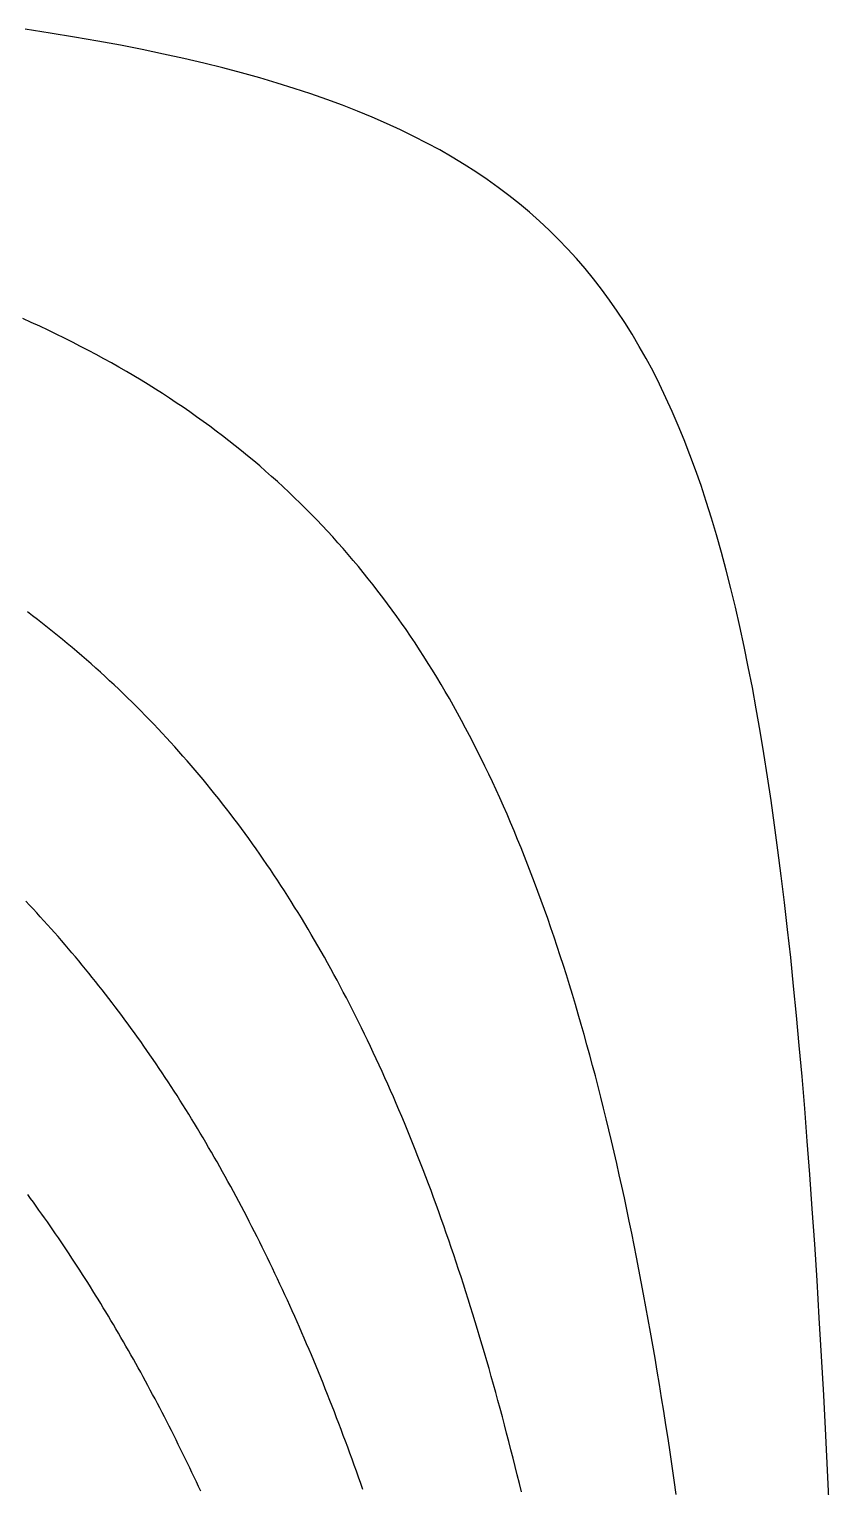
# Model space of a CAD drawing. Extents: x 2 to 198, y -170 to -3.
# Drawn here: x 167 to 196.7, y -59.5 to -5.4 of the extents above; entities that cross this region are included whole.
import ezdxf

# ---------------------------------------------------------------- set-up
doc = ezdxf.new("R2010")
doc.units = 0
doc.layers.add('MyLines', color=7, linetype='Continuous')

msp = doc.modelspace()

# ---------------------------------------------------------------- linework, layer by layer
at = {"layer": 'MyLines'}
for p, q in [((167.801, -5.534), (166.874, -5.391)), ((168.696, -5.682), (167.801, -5.534)), ((169.562, -5.833), (168.696, -5.682)), ((170.4, -5.989), (169.562, -5.833)), ((171.211, -6.149), (170.4, -5.989)), ((171.996, -6.313), (171.211, -6.149)), ((172.756, -6.481), (171.996, -6.313)), ((173.493, -6.654), (172.756, -6.481)), ((174.207, -6.831), (173.493, -6.654)), ((174.899, -7.013), (174.207, -6.831)), ((175.57, -7.2), (174.899, -7.013)), ((176.222, -7.392), (175.57, -7.2)), ((176.853, -7.59), (176.222, -7.392)), ((177.467, -7.792), (176.853, -7.59)), ((178.062, -8), (177.467, -7.792)), ((178.64, -8.213), (178.062, -8)), ((179.201, -8.432), (178.64, -8.213)), ((179.746, -8.657), (179.201, -8.432)), ((180.275, -8.888), (179.746, -8.657)), ((180.789, -9.125), (180.275, -8.888)), ((181.289, -9.368), (180.789, -9.125)), ((181.775, -9.618), (181.289, -9.368)), ((182.247, -9.874), (181.775, -9.618)), ((182.705, -10.138), (182.247, -9.874)), ((183.151, -10.408), (182.705, -10.138)), ((183.585, -10.686), (183.151, -10.408)), ((184.007, -10.971), (183.585, -10.686)), ((184.417, -11.263), (184.007, -10.971)), ((184.815, -11.564), (184.417, -11.263)), ((185.203, -11.872), (184.815, -11.564)), ((185.581, -12.188), (185.203, -11.872)), ((185.948, -12.514), (185.581, -12.188)), ((186.305, -12.847), (185.948, -12.514)), ((186.652, -13.19), (186.305, -12.847)), ((186.99, -13.542), (186.652, -13.19)), ((187.319, -13.903), (186.99, -13.542)), ((187.639, -14.273), (187.319, -13.903)), ((187.95, -14.654), (187.639, -14.273)), ((188.253, -15.045), (187.95, -14.654)), ((188.548, -15.446), (188.253, -15.045)), ((188.835, -15.858), (188.548, -15.446)), ((167.097, -16.273), (166.781, -16.13)), ((189.114, -16.281), (188.835, -15.858)), ((167.41, -16.418), (167.097, -16.273)), ((167.719, -16.564), (167.41, -16.418)), ((168.024, -16.711), (167.719, -16.564)), ((168.326, -16.86), (168.024, -16.711)), ((189.386, -16.715), (189.114, -16.281)), ((189.651, -17.161), (189.386, -16.715)), ((168.625, -17.009), (168.326, -16.86)), ((168.92, -17.161), (168.625, -17.009)), ((169.212, -17.313), (168.92, -17.161)), ((189.908, -17.618), (189.651, -17.161)), ((169.501, -17.467), (169.212, -17.313)), ((169.786, -17.622), (169.501, -17.467)), ((170.068, -17.779), (169.786, -17.622)), ((170.348, -17.937), (170.068, -17.779)), ((190.159, -18.088), (189.908, -17.618)), ((170.624, -18.096), (170.348, -17.937)), ((170.897, -18.257), (170.624, -18.096)), ((171.167, -18.42), (170.897, -18.257)), ((190.403, -18.57), (190.159, -18.088)), ((171.434, -18.583), (171.167, -18.42)), ((171.699, -18.748), (171.434, -18.583)), ((171.96, -18.915), (171.699, -18.748)), ((172.219, -19.083), (171.96, -18.915)), ((190.641, -19.066), (190.403, -18.57)), ((172.475, -19.253), (172.219, -19.083)), ((172.728, -19.424), (172.475, -19.253)), ((172.979, -19.597), (172.728, -19.424)), ((190.872, -19.574), (190.641, -19.066)), ((173.227, -19.771), (172.979, -19.597)), ((173.472, -19.947), (173.227, -19.771)), ((173.715, -20.124), (173.472, -19.947)), ((191.097, -20.096), (190.872, -19.574)), ((173.955, -20.303), (173.715, -20.124)), ((174.193, -20.483), (173.955, -20.303)), ((174.428, -20.665), (174.193, -20.483)), ((191.316, -20.632), (191.097, -20.096)), ((174.661, -20.849), (174.428, -20.665)), ((174.892, -21.034), (174.661, -20.849)), ((175.12, -21.221), (174.892, -21.034)), ((191.53, -21.182), (191.316, -20.632)), ((175.346, -21.41), (175.12, -21.221)), ((175.569, -21.6), (175.346, -21.41)), ((175.79, -21.792), (175.569, -21.6)), ((191.738, -21.747), (191.53, -21.182)), ((176.009, -21.986), (175.79, -21.792)), ((176.226, -22.181), (176.009, -21.986)), ((191.94, -22.327), (191.738, -21.747)), ((176.44, -22.379), (176.226, -22.181)), ((176.653, -22.578), (176.44, -22.379)), ((176.863, -22.778), (176.653, -22.578)), ((192.137, -22.922), (191.94, -22.327)), ((177.071, -22.981), (176.863, -22.778)), ((177.277, -23.185), (177.071, -22.981)), ((177.481, -23.391), (177.277, -23.185)), ((192.329, -23.533), (192.137, -22.922)), ((177.683, -23.599), (177.481, -23.391)), ((177.883, -23.809), (177.683, -23.599)), ((192.516, -24.161), (192.329, -23.533)), ((178.081, -24.02), (177.883, -23.809)), ((178.277, -24.234), (178.081, -24.02)), ((178.471, -24.449), (178.277, -24.234)), ((192.698, -24.805), (192.516, -24.161)), ((178.663, -24.667), (178.471, -24.449)), ((178.854, -24.886), (178.663, -24.667)), ((192.875, -25.467), (192.698, -24.805)), ((179.042, -25.107), (178.854, -24.886)), ((179.229, -25.33), (179.042, -25.107)), ((179.413, -25.555), (179.229, -25.33)), ((179.596, -25.783), (179.413, -25.555)), ((179.778, -26.012), (179.596, -25.783)), ((193.047, -26.146), (192.875, -25.467)), ((179.957, -26.243), (179.778, -26.012)), ((180.135, -26.476), (179.957, -26.243)), ((180.311, -26.712), (180.135, -26.476)), ((193.215, -26.843), (193.047, -26.146)), ((167.142, -27.156), (166.953, -27.012)), ((180.485, -26.949), (180.311, -26.712)), ((180.657, -27.189), (180.485, -26.949)), ((193.379, -27.559), (193.215, -26.843)), ((167.33, -27.301), (167.142, -27.156)), ((167.517, -27.447), (167.33, -27.301)), ((167.702, -27.593), (167.517, -27.447)), ((180.828, -27.43), (180.657, -27.189)), ((180.998, -27.674), (180.828, -27.43)), ((193.538, -28.294), (193.379, -27.559)), ((167.886, -27.74), (167.702, -27.593)), ((168.069, -27.888), (167.886, -27.74)), ((168.251, -28.037), (168.069, -27.888)), ((168.431, -28.187), (168.251, -28.037)), ((181.165, -27.92), (180.998, -27.674)), ((181.331, -28.168), (181.165, -27.92)), ((168.61, -28.337), (168.431, -28.187)), ((168.788, -28.488), (168.61, -28.337)), ((168.965, -28.64), (168.788, -28.488)), ((169.141, -28.793), (168.965, -28.64)), ((181.496, -28.419), (181.331, -28.168)), ((181.659, -28.671), (181.496, -28.419)), ((193.693, -29.048), (193.538, -28.294)), ((169.315, -28.946), (169.141, -28.793)), ((169.488, -29.101), (169.315, -28.946)), ((169.66, -29.256), (169.488, -29.101)), ((181.82, -28.926), (181.659, -28.671)), ((181.98, -29.183), (181.82, -28.926)), ((182.138, -29.443), (181.98, -29.183)), ((193.844, -29.823), (193.693, -29.048)), ((169.831, -29.412), (169.66, -29.256)), ((170.001, -29.569), (169.831, -29.412)), ((170.17, -29.726), (170.001, -29.569)), ((170.337, -29.885), (170.17, -29.726)), ((182.295, -29.704), (182.138, -29.443)), ((182.45, -29.968), (182.295, -29.704)), ((170.504, -30.044), (170.337, -29.885)), ((170.669, -30.205), (170.504, -30.044)), ((170.833, -30.366), (170.669, -30.205)), ((182.604, -30.235), (182.45, -29.968)), ((182.756, -30.504), (182.604, -30.235)), ((193.991, -30.618), (193.844, -29.823)), ((170.996, -30.528), (170.833, -30.366)), ((171.158, -30.691), (170.996, -30.528)), ((171.32, -30.854), (171.158, -30.691)), ((182.907, -30.775), (182.756, -30.504)), ((183.057, -31.048), (182.907, -30.775)), ((194.134, -31.435), (193.991, -30.618)), ((171.48, -31.019), (171.32, -30.854)), ((171.638, -31.184), (171.48, -31.019)), ((171.796, -31.35), (171.638, -31.184)), ((171.953, -31.518), (171.796, -31.35)), ((183.205, -31.324), (183.057, -31.048)), ((183.351, -31.603), (183.205, -31.324)), ((172.109, -31.686), (171.953, -31.518)), ((172.264, -31.855), (172.109, -31.686)), ((172.418, -32.025), (172.264, -31.855)), ((183.497, -31.884), (183.351, -31.603)), ((183.641, -32.167), (183.497, -31.884)), ((194.274, -32.273), (194.134, -31.435)), ((172.571, -32.195), (172.418, -32.025)), ((172.723, -32.367), (172.571, -32.195)), ((172.874, -32.54), (172.723, -32.367)), ((183.783, -32.453), (183.641, -32.167)), ((183.924, -32.741), (183.783, -32.453)), ((194.409, -33.134), (194.274, -32.273)), ((173.024, -32.713), (172.874, -32.54)), ((173.173, -32.888), (173.024, -32.713)), ((173.321, -33.063), (173.173, -32.888)), ((184.064, -33.032), (183.924, -32.741)), ((173.468, -33.24), (173.321, -33.063)), ((173.615, -33.417), (173.468, -33.24)), ((173.76, -33.595), (173.615, -33.417)), ((184.203, -33.326), (184.064, -33.032)), ((184.34, -33.622), (184.203, -33.326)), ((194.542, -34.017), (194.409, -33.134)), ((173.904, -33.774), (173.76, -33.595)), ((174.048, -33.954), (173.904, -33.774)), ((174.191, -34.135), (174.048, -33.954)), ((184.476, -33.921), (184.34, -33.622)), ((184.611, -34.223), (184.476, -33.921)), ((194.671, -34.924), (194.542, -34.017)), ((174.332, -34.318), (174.191, -34.135)), ((174.473, -34.501), (174.332, -34.318)), ((174.613, -34.685), (174.473, -34.501)), ((184.745, -34.527), (184.611, -34.223)), ((184.877, -34.834), (184.745, -34.527)), ((174.752, -34.87), (174.613, -34.685)), ((174.89, -35.055), (174.752, -34.87)), ((175.028, -35.242), (174.89, -35.055)), ((185.008, -35.143), (184.877, -34.834)), ((185.138, -35.456), (185.008, -35.143)), ((194.796, -35.856), (194.671, -34.924)), ((175.164, -35.43), (175.028, -35.242)), ((175.3, -35.619), (175.164, -35.43)), ((175.435, -35.809), (175.3, -35.619)), ((185.266, -35.771), (185.138, -35.456)), ((175.569, -36), (175.435, -35.809)), ((175.702, -36.192), (175.569, -36)), ((175.835, -36.385), (175.702, -36.192)), ((185.394, -36.089), (185.266, -35.771)), ((185.52, -36.41), (185.394, -36.089)), ((194.918, -36.812), (194.796, -35.856)), ((175.966, -36.579), (175.835, -36.385)), ((176.097, -36.775), (175.966, -36.579)), ((176.227, -36.971), (176.097, -36.775)), ((185.645, -36.733), (185.52, -36.41)), ((185.769, -37.06), (185.645, -36.733)), ((176.356, -37.168), (176.227, -36.971)), ((176.485, -37.366), (176.356, -37.168)), ((185.892, -37.389), (185.769, -37.06)), ((195.037, -37.793), (194.918, -36.812)), ((167.026, -37.895), (166.89, -37.752)), ((176.612, -37.565), (176.485, -37.366)), ((176.739, -37.766), (176.612, -37.565)), ((176.865, -37.967), (176.739, -37.766)), ((186.014, -37.722), (185.892, -37.389)), ((186.134, -38.057), (186.014, -37.722)), ((195.153, -38.801), (195.037, -37.793)), ((167.161, -38.04), (167.026, -37.895)), ((167.296, -38.185), (167.161, -38.04)), ((167.43, -38.33), (167.296, -38.185)), ((167.563, -38.476), (167.43, -38.33)), ((176.991, -38.17), (176.865, -37.967)), ((177.115, -38.373), (176.991, -38.17)), ((177.239, -38.578), (177.115, -38.373)), ((186.254, -38.395), (186.134, -38.057)), ((186.372, -38.736), (186.254, -38.395)), ((167.695, -38.623), (167.563, -38.476)), ((167.827, -38.77), (167.695, -38.623)), ((167.958, -38.917), (167.827, -38.77)), ((168.089, -39.066), (167.958, -38.917)), ((177.362, -38.784), (177.239, -38.578)), ((177.484, -38.99), (177.362, -38.784)), ((186.489, -39.081), (186.372, -38.736)), ((195.266, -39.836), (195.153, -38.801)), ((168.218, -39.215), (168.089, -39.066)), ((168.348, -39.364), (168.218, -39.215)), ((168.476, -39.514), (168.348, -39.364)), ((177.606, -39.198), (177.484, -38.99)), ((177.727, -39.407), (177.606, -39.198)), ((177.847, -39.618), (177.727, -39.407)), ((186.605, -39.428), (186.489, -39.081)), ((186.72, -39.779), (186.605, -39.428)), ((168.604, -39.664), (168.476, -39.514)), ((168.732, -39.816), (168.604, -39.664)), ((168.858, -39.967), (168.732, -39.816)), ((168.985, -40.119), (168.858, -39.967)), ((177.967, -39.829), (177.847, -39.618)), ((178.085, -40.041), (177.967, -39.829)), ((186.834, -40.132), (186.72, -39.779)), ((195.376, -40.898), (195.266, -39.836)), ((169.11, -40.272), (168.985, -40.119)), ((169.235, -40.426), (169.11, -40.272)), ((169.359, -40.58), (169.235, -40.426)), ((178.203, -40.255), (178.085, -40.041)), ((178.321, -40.47), (178.203, -40.255)), ((178.437, -40.685), (178.321, -40.47)), ((186.947, -40.489), (186.834, -40.132)), ((187.059, -40.849), (186.947, -40.489)), ((169.483, -40.734), (169.359, -40.58)), ((169.606, -40.89), (169.483, -40.734)), ((169.729, -41.045), (169.606, -40.89)), ((169.851, -41.202), (169.729, -41.045)), ((178.553, -40.902), (178.437, -40.685)), ((178.668, -41.121), (178.553, -40.902)), ((187.17, -41.212), (187.059, -40.849)), ((195.483, -41.989), (195.376, -40.898)), ((169.972, -41.359), (169.851, -41.202)), ((170.093, -41.516), (169.972, -41.359)), ((170.213, -41.674), (170.093, -41.516)), ((178.783, -41.34), (178.668, -41.121)), ((178.897, -41.56), (178.783, -41.34)), ((179.01, -41.782), (178.897, -41.56)), ((187.28, -41.578), (187.17, -41.212)), ((187.389, -41.948), (187.28, -41.578)), ((170.333, -41.833), (170.213, -41.674)), ((170.452, -41.992), (170.333, -41.833)), ((170.57, -42.152), (170.452, -41.992)), ((170.688, -42.313), (170.57, -42.152)), ((179.123, -42.005), (179.01, -41.782)), ((179.235, -42.229), (179.123, -42.005)), ((187.497, -42.321), (187.389, -41.948)), ((195.587, -43.109), (195.483, -41.989)), ((170.806, -42.474), (170.688, -42.313)), ((170.923, -42.636), (170.806, -42.474)), ((171.039, -42.798), (170.923, -42.636)), ((179.346, -42.454), (179.235, -42.229)), ((179.456, -42.68), (179.346, -42.454)), ((179.566, -42.908), (179.456, -42.68)), ((187.604, -42.697), (187.497, -42.321)), ((187.71, -43.076), (187.604, -42.697)), ((171.155, -42.961), (171.039, -42.798)), ((171.27, -43.125), (171.155, -42.961)), ((171.385, -43.289), (171.27, -43.125)), ((179.676, -43.137), (179.566, -42.908)), ((179.784, -43.367), (179.676, -43.137)), ((187.815, -43.459), (187.71, -43.076)), ((195.689, -44.258), (195.587, -43.109)), ((171.499, -43.454), (171.385, -43.289)), ((171.613, -43.62), (171.499, -43.454)), ((171.726, -43.786), (171.613, -43.62)), ((171.838, -43.953), (171.726, -43.786)), ((179.892, -43.598), (179.784, -43.367)), ((180, -43.831), (179.892, -43.598)), ((187.919, -43.846), (187.815, -43.459)), ((171.95, -44.12), (171.838, -43.953)), ((172.062, -44.288), (171.95, -44.12)), ((172.173, -44.457), (172.062, -44.288)), ((180.106, -44.065), (180, -43.831)), ((180.212, -44.3), (180.106, -44.065)), ((180.318, -44.536), (180.212, -44.3)), ((188.022, -44.235), (187.919, -43.846)), ((188.124, -44.629), (188.022, -44.235)), ((195.787, -45.438), (195.689, -44.258)), ((172.283, -44.626), (172.173, -44.457)), ((172.394, -44.796), (172.283, -44.626)), ((172.503, -44.967), (172.394, -44.796)), ((180.423, -44.773), (180.318, -44.536)), ((180.527, -45.012), (180.423, -44.773)), ((188.225, -45.025), (188.124, -44.629)), ((172.612, -45.138), (172.503, -44.967)), ((172.721, -45.31), (172.612, -45.138)), ((172.829, -45.483), (172.721, -45.31)), ((180.631, -45.252), (180.527, -45.012)), ((180.734, -45.494), (180.631, -45.252)), ((188.326, -45.426), (188.225, -45.025)), ((188.425, -45.829), (188.326, -45.426)), ((172.936, -45.656), (172.829, -45.483)), ((173.043, -45.83), (172.936, -45.656)), ((173.15, -46.005), (173.043, -45.83)), ((180.836, -45.736), (180.734, -45.494)), ((180.938, -45.98), (180.836, -45.736)), ((188.524, -46.237), (188.425, -45.829)), ((195.884, -46.65), (195.787, -45.438)), ((173.256, -46.18), (173.15, -46.005)), ((173.361, -46.356), (173.256, -46.18)), ((173.467, -46.533), (173.361, -46.356)), ((181.04, -46.225), (180.938, -45.98)), ((181.14, -46.472), (181.04, -46.225)), ((181.24, -46.72), (181.14, -46.472)), ((188.621, -46.648), (188.524, -46.237)), ((173.571, -46.71), (173.467, -46.533)), ((173.675, -46.888), (173.571, -46.71)), ((173.779, -47.066), (173.675, -46.888)), ((181.34, -46.969), (181.24, -46.72)), ((181.439, -47.219), (181.34, -46.969)), ((188.718, -47.062), (188.621, -46.648)), ((195.978, -47.894), (195.884, -46.65)), ((173.882, -47.246), (173.779, -47.066)), ((173.985, -47.426), (173.882, -47.246)), ((174.088, -47.606), (173.985, -47.426)), ((181.537, -47.471), (181.439, -47.219)), ((181.635, -47.724), (181.537, -47.471)), ((188.814, -47.481), (188.718, -47.062)), ((188.909, -47.903), (188.814, -47.481)), ((174.189, -47.788), (174.088, -47.606)), ((174.291, -47.97), (174.189, -47.788)), ((174.392, -48.152), (174.291, -47.97)), ((181.732, -47.979), (181.635, -47.724)), ((181.829, -48.235), (181.732, -47.979)), ((189.003, -48.329), (188.909, -47.903)), ((196.069, -49.171), (195.978, -47.894)), ((167.067, -48.778), (166.962, -48.634)), ((174.492, -48.336), (174.392, -48.152)), ((174.592, -48.52), (174.492, -48.336)), ((174.692, -48.705), (174.592, -48.52)), ((181.925, -48.492), (181.829, -48.235)), ((182.021, -48.751), (181.925, -48.492)), ((189.096, -48.758), (189.003, -48.329)), ((167.172, -48.923), (167.067, -48.778)), ((167.277, -49.068), (167.172, -48.923)), ((167.381, -49.213), (167.277, -49.068)), ((167.485, -49.359), (167.381, -49.213)), ((174.791, -48.89), (174.692, -48.705)), ((174.89, -49.077), (174.791, -48.89)), ((174.988, -49.264), (174.89, -49.077)), ((182.116, -49.011), (182.021, -48.751)), ((182.211, -49.272), (182.116, -49.011)), ((189.188, -49.192), (189.096, -48.758)), ((189.28, -49.629), (189.188, -49.192)), ((196.158, -50.482), (196.069, -49.171)), ((167.588, -49.505), (167.485, -49.359)), ((167.691, -49.652), (167.588, -49.505)), ((167.794, -49.799), (167.691, -49.652)), ((175.086, -49.451), (174.988, -49.264)), ((175.183, -49.64), (175.086, -49.451)), ((175.281, -49.829), (175.183, -49.64)), ((182.305, -49.535), (182.211, -49.272)), ((182.398, -49.799), (182.305, -49.535)), ((189.371, -50.07), (189.28, -49.629)), ((167.896, -49.947), (167.794, -49.799)), ((167.998, -50.095), (167.896, -49.947)), ((168.099, -50.243), (167.998, -50.095)), ((168.2, -50.392), (168.099, -50.243)), ((175.377, -50.019), (175.281, -49.829)), ((175.473, -50.209), (175.377, -50.019)), ((175.569, -50.4), (175.473, -50.209)), ((182.491, -50.065), (182.398, -49.799)), ((182.583, -50.332), (182.491, -50.065)), ((189.461, -50.515), (189.371, -50.07)), ((168.301, -50.541), (168.2, -50.392)), ((168.401, -50.691), (168.301, -50.541)), ((168.501, -50.841), (168.401, -50.691)), ((168.601, -50.992), (168.501, -50.841)), ((175.664, -50.592), (175.569, -50.4)), ((175.759, -50.785), (175.664, -50.592)), ((175.854, -50.979), (175.759, -50.785)), ((182.675, -50.6), (182.583, -50.332)), ((182.767, -50.87), (182.675, -50.6)), ((189.55, -50.964), (189.461, -50.515)), ((196.244, -51.829), (196.158, -50.482)), ((168.7, -51.143), (168.601, -50.992)), ((168.799, -51.295), (168.7, -51.143)), ((168.897, -51.447), (168.799, -51.295)), ((175.948, -51.173), (175.854, -50.979)), ((176.041, -51.368), (175.948, -51.173)), ((176.135, -51.563), (176.041, -51.368)), ((182.857, -51.141), (182.767, -50.87)), ((182.948, -51.414), (182.857, -51.141)), ((189.638, -51.417), (189.55, -50.964)), ((168.995, -51.599), (168.897, -51.447)), ((169.093, -51.752), (168.995, -51.599)), ((169.19, -51.905), (169.093, -51.752)), ((169.287, -52.059), (169.19, -51.905)), ((176.227, -51.76), (176.135, -51.563)), ((176.32, -51.957), (176.227, -51.76)), ((183.037, -51.688), (182.948, -51.414)), ((183.127, -51.964), (183.037, -51.688)), ((189.726, -51.874), (189.638, -51.417)), ((189.812, -52.335), (189.726, -51.874)), ((196.329, -53.211), (196.244, -51.829)), ((169.384, -52.213), (169.287, -52.059)), ((169.48, -52.368), (169.384, -52.213)), ((169.576, -52.523), (169.48, -52.368)), ((176.412, -52.155), (176.32, -51.957)), ((176.504, -52.354), (176.412, -52.155)), ((176.595, -52.553), (176.504, -52.354)), ((183.215, -52.241), (183.127, -51.964)), ((183.304, -52.52), (183.215, -52.241)), ((189.898, -52.8), (189.812, -52.335)), ((169.671, -52.679), (169.576, -52.523)), ((169.767, -52.835), (169.671, -52.679)), ((169.861, -52.991), (169.767, -52.835)), ((169.956, -53.148), (169.861, -52.991)), ((176.686, -52.753), (176.595, -52.553)), ((176.776, -52.954), (176.686, -52.753)), ((176.866, -53.156), (176.776, -52.954)), ((183.392, -52.8), (183.304, -52.52)), ((183.479, -53.081), (183.392, -52.8)), ((189.983, -53.27), (189.898, -52.8)), ((170.05, -53.306), (169.956, -53.148)), ((170.144, -53.464), (170.05, -53.306)), ((170.237, -53.622), (170.144, -53.464)), ((176.956, -53.359), (176.866, -53.156)), ((177.045, -53.562), (176.956, -53.359)), ((183.566, -53.365), (183.479, -53.081)), ((183.652, -53.649), (183.566, -53.365)), ((190.068, -53.743), (189.983, -53.27)), ((196.411, -54.63), (196.329, -53.211)), ((170.33, -53.781), (170.237, -53.622)), ((170.423, -53.94), (170.33, -53.781)), ((170.515, -54.1), (170.423, -53.94)), ((177.134, -53.766), (177.045, -53.562)), ((177.222, -53.971), (177.134, -53.766)), ((177.311, -54.176), (177.222, -53.971)), ((183.738, -53.935), (183.652, -53.649)), ((183.823, -54.223), (183.738, -53.935)), ((190.151, -54.221), (190.068, -53.743)), ((170.607, -54.261), (170.515, -54.1)), ((170.699, -54.421), (170.607, -54.261)), ((170.79, -54.583), (170.699, -54.421)), ((170.882, -54.744), (170.79, -54.583)), ((177.398, -54.383), (177.311, -54.176)), ((177.486, -54.59), (177.398, -54.383)), ((177.573, -54.798), (177.486, -54.59)), ((183.908, -54.512), (183.823, -54.223)), ((183.992, -54.803), (183.908, -54.512)), ((190.234, -54.703), (190.151, -54.221)), ((196.491, -56.087), (196.411, -54.63)), ((170.972, -54.907), (170.882, -54.744)), ((171.063, -55.069), (170.972, -54.907)), ((171.153, -55.232), (171.063, -55.069)), ((177.659, -55.007), (177.573, -54.798)), ((177.746, -55.216), (177.659, -55.007)), ((184.076, -55.095), (183.992, -54.803)), ((184.159, -55.389), (184.076, -55.095)), ((190.316, -55.189), (190.234, -54.703)), ((171.242, -55.396), (171.153, -55.232)), ((171.332, -55.56), (171.242, -55.396)), ((171.421, -55.725), (171.332, -55.56)), ((177.832, -55.426), (177.746, -55.216)), ((177.917, -55.638), (177.832, -55.426)), ((178.002, -55.85), (177.917, -55.638)), ((184.242, -55.684), (184.159, -55.389)), ((184.325, -55.981), (184.242, -55.684)), ((190.398, -55.68), (190.316, -55.189)), ((190.478, -56.175), (190.398, -55.68)), ((171.51, -55.89), (171.421, -55.725)), ((171.598, -56.056), (171.51, -55.89)), ((171.686, -56.222), (171.598, -56.056)), ((171.774, -56.388), (171.686, -56.222)), ((178.087, -56.062), (178.002, -55.85)), ((178.171, -56.276), (178.087, -56.062)), ((184.407, -56.28), (184.325, -55.981)), ((190.558, -56.674), (190.478, -56.175)), ((196.569, -57.582), (196.491, -56.087)), ((171.861, -56.555), (171.774, -56.388)), ((171.949, -56.723), (171.861, -56.555)), ((172.036, -56.891), (171.949, -56.723)), ((178.256, -56.49), (178.171, -56.276)), ((178.339, -56.705), (178.256, -56.49)), ((178.423, -56.921), (178.339, -56.705)), ((184.488, -56.58), (184.407, -56.28)), ((184.57, -56.882), (184.488, -56.58)), ((190.638, -57.178), (190.558, -56.674)), ((172.122, -57.059), (172.036, -56.891)), ((172.208, -57.229), (172.122, -57.059)), ((172.294, -57.398), (172.208, -57.229)), ((178.506, -57.138), (178.423, -56.921)), ((178.588, -57.356), (178.506, -57.138)), ((184.65, -57.185), (184.57, -56.882)), ((184.73, -57.49), (184.65, -57.185)), ((190.716, -57.686), (190.638, -57.178)), ((172.38, -57.568), (172.294, -57.398)), ((172.465, -57.739), (172.38, -57.568)), ((172.55, -57.91), (172.465, -57.739)), ((178.671, -57.574), (178.588, -57.356)), ((178.753, -57.794), (178.671, -57.574)), ((178.834, -58.014), (178.753, -57.794)), ((184.81, -57.797), (184.73, -57.49)), ((184.889, -58.105), (184.81, -57.797)), ((190.794, -58.199), (190.716, -57.686)), ((196.645, -59.118), (196.569, -57.582)), ((172.635, -58.081), (172.55, -57.91)), ((172.719, -58.254), (172.635, -58.081)), ((172.803, -58.426), (172.719, -58.254)), ((178.915, -58.235), (178.834, -58.014)), ((178.996, -58.457), (178.915, -58.235)), ((184.968, -58.415), (184.889, -58.105)), ((185.047, -58.726), (184.968, -58.415)), ((190.871, -58.716), (190.794, -58.199)), ((172.887, -58.599), (172.803, -58.426)), ((172.971, -58.773), (172.887, -58.599)), ((173.054, -58.947), (172.971, -58.773)), ((173.137, -59.122), (173.054, -58.947)), ((179.077, -58.68), (178.996, -58.457)), ((179.157, -58.903), (179.077, -58.68)), ((179.237, -59.127), (179.157, -58.903)), ((185.125, -59.04), (185.047, -58.726)), ((190.947, -59.238), (190.871, -58.716)), ((173.22, -59.297), (173.137, -59.122)), ((173.302, -59.473), (173.22, -59.297)), ((173.384, -59.649), (173.302, -59.473)), ((179.317, -59.353), (179.237, -59.127)), ((179.396, -59.579), (179.317, -59.353)), ((185.202, -59.355), (185.125, -59.04)), ((185.279, -59.671), (185.202, -59.355)), ((191.023, -59.765), (190.947, -59.238)), ((196.719, -60.694), (196.645, -59.118))]:
    msp.add_line(p, q, dxfattribs=at)

doc.saveas('drawing.dxf')
